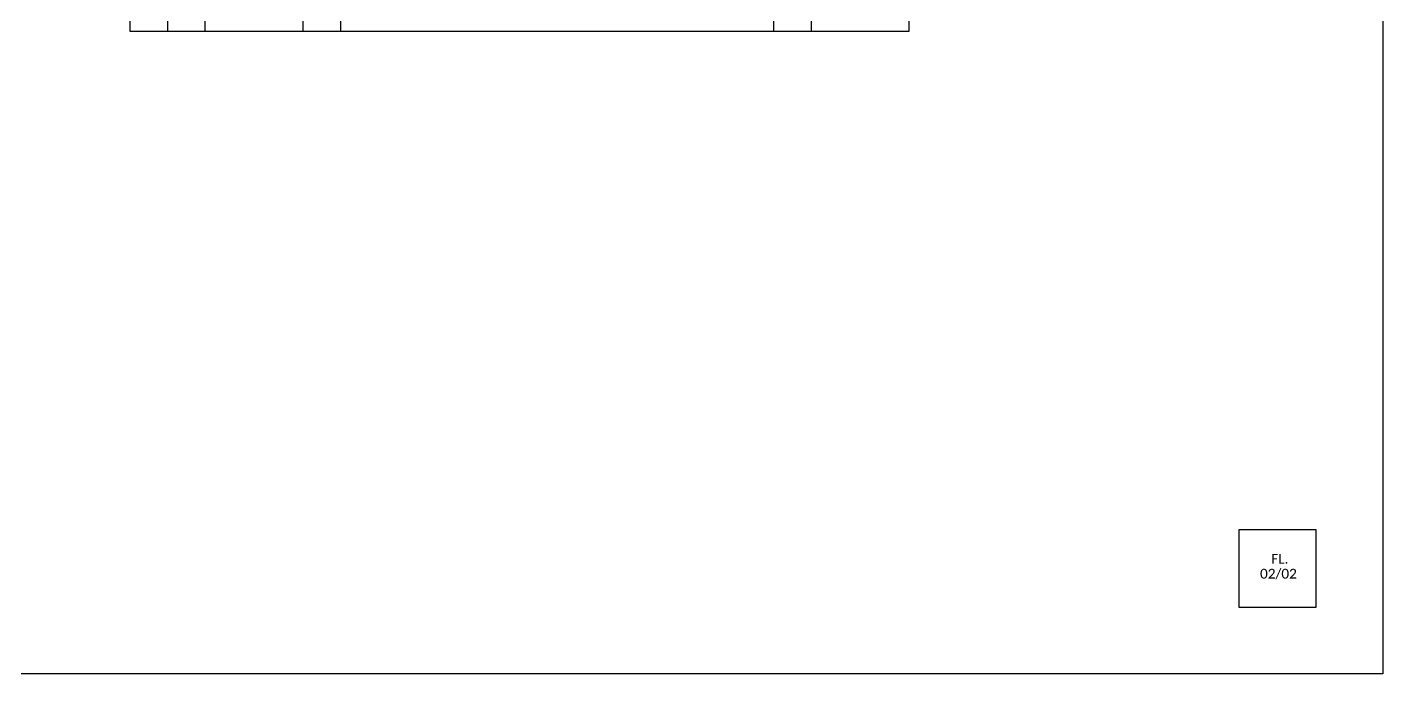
# Model space of a CAD drawing. Extents: x -4 to 1788, y 1 to 595.
# Drawn here: x 1372.4 to 1788.5, y 1.3 to 199.7 of the extents above; entities that cross this region are included whole.
import ezdxf

# ---------------------------------------------------------------- set-up
doc = ezdxf.new("R2010")
doc.units = 0
doc.styles.add('WMF-Calibri0', font='calibri.ttf')

msp = doc.modelspace()

# ---------------------------------------------------------------- linework, layer by layer
at = {"color": 7}
msp.add_lwpolyline([(947.45, 595.26), (1788.45, 595.26), (1788.45, 1.26), (947.45, 1.26)], close=True, dxfattribs=at)
for points in [[(1403.94, 445.65), (1403.94, 198.47), (1643.09, 198.47), (1643.09, 445.65)], [(1427.09, 198.47), (1427.09, 445.65)], [(1468.68, 198.47), (1468.68, 445.65)], [(1601.5, 445.65), (1601.5, 198.47)], [(1415.51, 441.54), (1415.51, 198.47)], [(1457.1, 198.47), (1457.1, 198.47), (1457.1, 437.43)], [(1613.07, 198.47), (1613.07, 437.43)]]:
    msp.add_lwpolyline(points)
at = {"color": 0}
msp.add_lwpolyline([(1767.96, 45.46), (1744.25, 45.46), (1744.25, 21.75), (1767.96, 21.75)], close=True, dxfattribs=at)

# ---------------------------------------------------------------- texts
at = {"style": 'WMF-Calibri0'}
for s, p in [('FL.', (1754.18, 35.09)), ('02/02', (1750.76, 30.5))]:
    msp.add_text(s, height=3, dxfattribs=at).set_placement(p)

doc.saveas('drawing.dxf')
